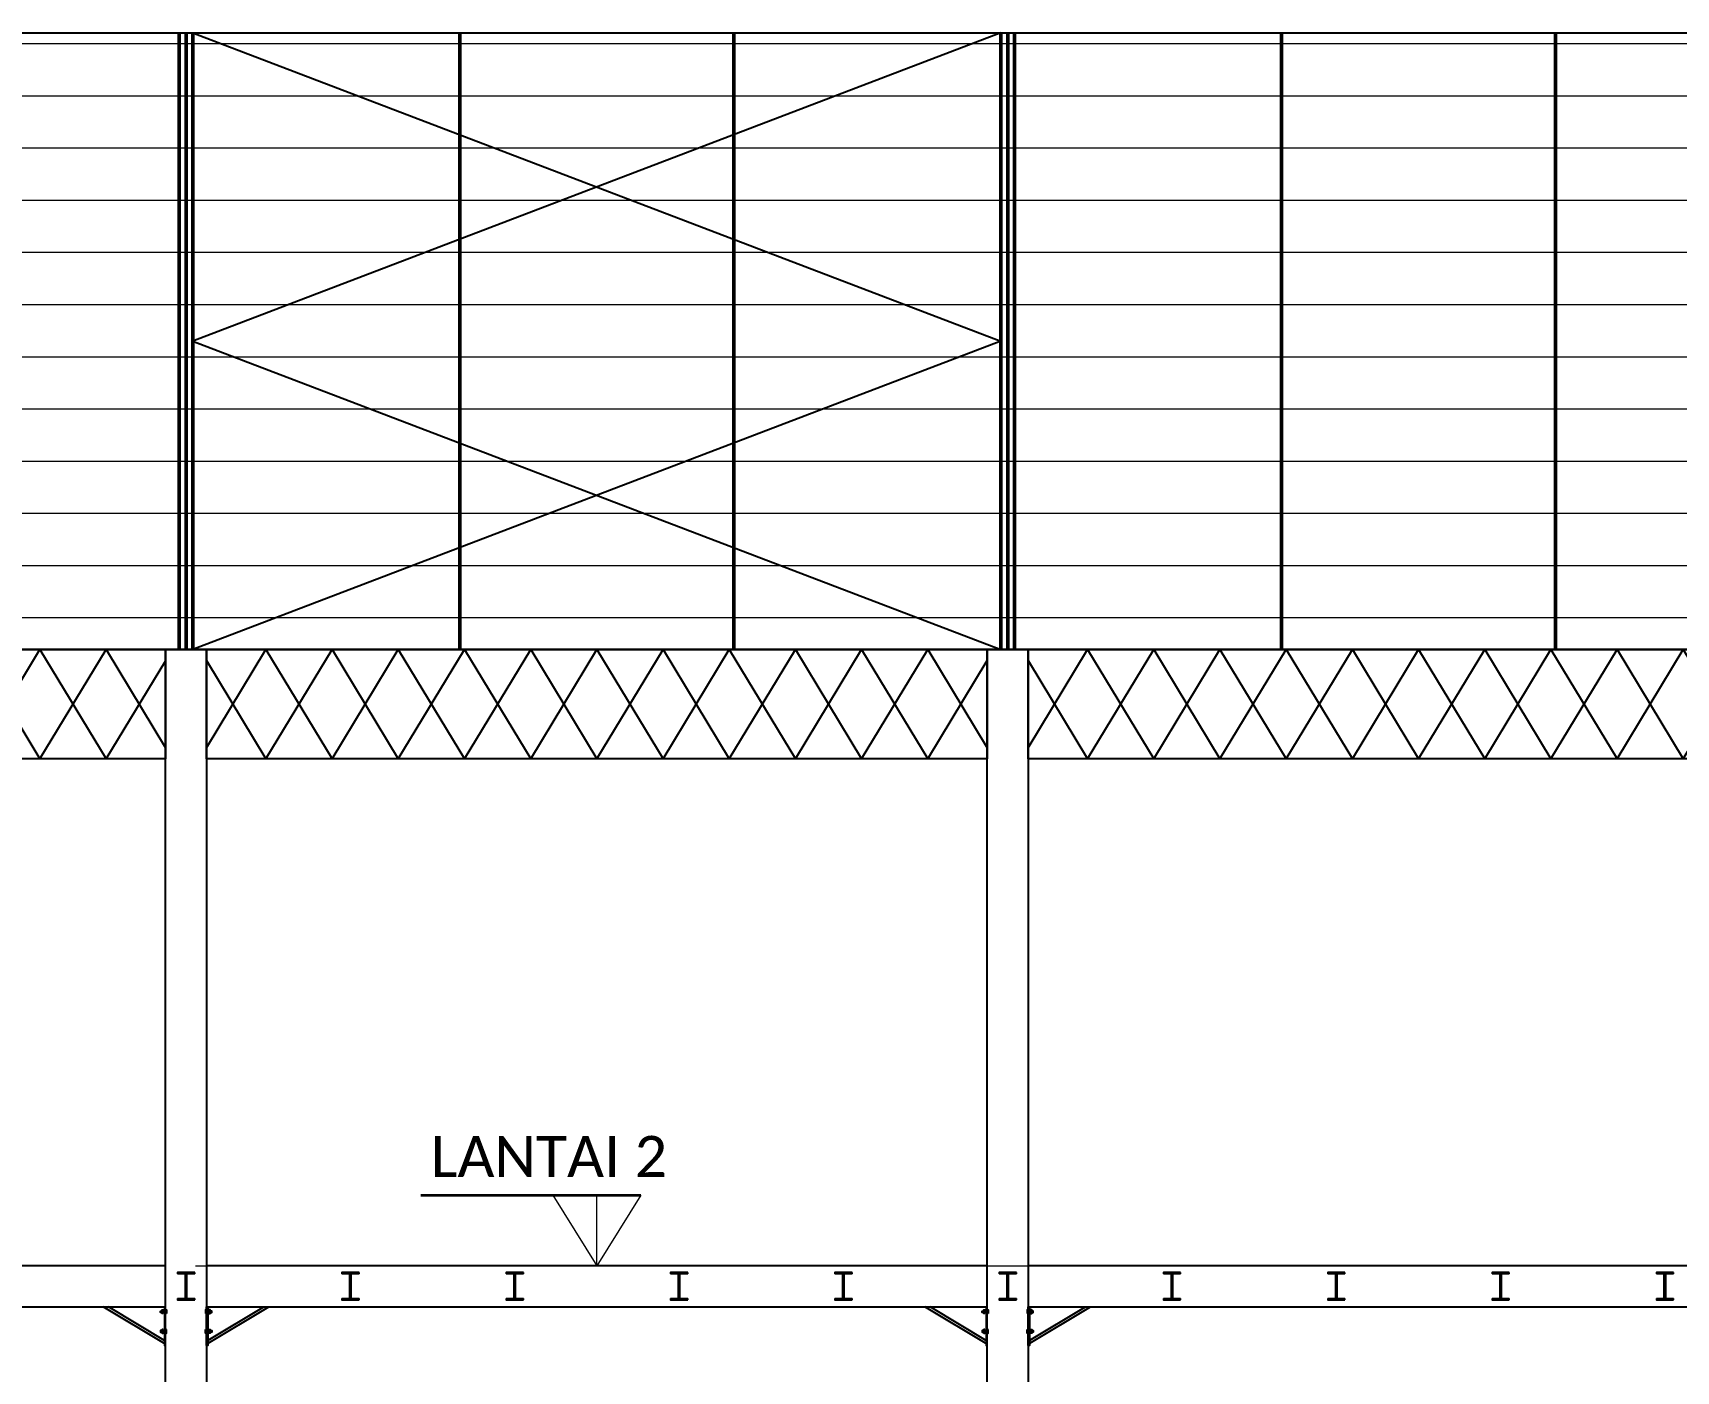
# Model space of a CAD drawing. Header units: millimetres. Extents: x 2175 to 3376, y 1504 to 1740.
# Drawn here: x 3257.63 to 3269.63, y 1617.56 to 1627.33 of the extents above; entities that cross this region are included whole.
import ezdxf

# ---------------------------------------------------------------- set-up
doc = ezdxf.new("R2010")
doc.units = ezdxf.units.MM
doc.linetypes.add('DASHDOT2', pattern=[12.7, 6.35, -3.175, 0, -3.175])
doc.linetypes.add('DASHED', pattern=[19.05, 12.7, -6.35])
for name, color, linetype in [('Atap', 3, 'Continuous'), ('GR', 7, 'Continuous'), ('HELP', 251, 'Continuous'), ('KOP TEKS', 1, 'Continuous'), ('SUNGAI', 150, 'Continuous'), ('TEXT', 7, 'Continuous'), ('WF 150', 5, 'Continuous')]:
    doc.layers.add(name, color=color, linetype=linetype)
doc.layers.add('Garis Dim', color=131, linetype='DASHED', lineweight=9)
doc.layers.add('HAT', color=8, linetype='Continuous', lineweight=9)
doc.styles.get("Standard").update_dxf_attribs({"font": 'arial.ttf'})

# ---------------------------------------------------------------- blocks, each defined once
blk = doc.blocks.new('BLK150')
at = {"layer": 'KOP TEKS', "color": 232}
for p, q in [((12566.28, -658.52), (12566.155, -658.52)), ((12566.212, -658.7), (12566.212, -658.52)), ((12566.222, -658.7), (12566.222, -658.52)), ((12566.28, -658.52), (12566.28, -658.51)), ((12566.222, -658.61), (12566.212, -658.61)), ((12566.155, -658.7), (12566.28, -658.7)), ((12566.28, -658.71), (12566.28, -658.7))]:
    blk.add_line(p, q, dxfattribs=at)
for points in [[(12566.28, -658.51), (12566.155, -658.51), (12566.155, -658.52)], [(12566.155, -658.7), (12566.155, -658.71), (12566.28, -658.71)]]:
    blk.add_lwpolyline(points, dxfattribs=at)

msp = doc.modelspace()

# ---------------------------------------------------------------- hatches: boundary and pattern name
at = {"layer": 'HAT', "lineweight": 0, "ltscale": 0.3, "true_color": 0x939598}
h = msp.add_hatch(dxfattribs=at)
h.set_pattern_fill('LINE', color=252, scale=0.12)
h.set_pattern_definition([(0, (-9457.1528, 2275.71535), (0, 0.381), [])])
h.paths.add_polyline_path([(3245.748, 1627.331), (3367.748, 1627.331), (3367.748, 1622.831), (3245.748, 1622.831)])

# ---------------------------------------------------------------- linework, layer by layer
at = {"color": 1, "lineweight": 50}
for p, q in [((3258.748, 1627.331), (3258.748, 1622.831)), ((3260.748, 1627.331), (3260.748, 1622.831)), ((3262.748, 1627.331), (3262.748, 1622.831)), ((3264.748, 1627.331), (3264.748, 1622.831)), ((3266.748, 1627.331), (3266.748, 1622.831)), ((3268.748, 1627.331), (3268.748, 1622.831))]:
    msp.add_line(p, q, dxfattribs=at)
for points in [[(3252.897, 1622.75), (3253.331, 1622.031), (3253.815, 1622.831), (3254.298, 1622.031), (3254.781, 1622.831), (3255.265, 1622.031), (3255.748, 1622.831), (3256.231, 1622.031), (3256.715, 1622.831), (3257.198, 1622.031), (3257.681, 1622.831), (3258.165, 1622.031), (3258.599, 1622.75)], [(3252.897, 1622.113), (3253.331, 1622.831), (3253.815, 1622.031), (3254.298, 1622.831), (3254.781, 1622.031), (3255.265, 1622.831), (3255.748, 1622.031), (3256.231, 1622.831), (3256.715, 1622.031), (3257.198, 1622.831), (3257.681, 1622.031), (3258.165, 1622.831), (3258.598, 1622.113)], [(3252.897, 1622.75), (3253.331, 1622.031), (3253.815, 1622.831), (3254.298, 1622.031), (3254.781, 1622.831), (3255.265, 1622.031), (3255.748, 1622.831), (3256.231, 1622.031), (3256.715, 1622.831), (3257.198, 1622.031), (3257.681, 1622.831), (3258.165, 1622.031), (3258.599, 1622.75)], [(3252.897, 1622.113), (3253.331, 1622.831), (3253.815, 1622.031), (3254.298, 1622.831), (3254.781, 1622.031), (3255.265, 1622.831), (3255.748, 1622.031), (3256.231, 1622.831), (3256.715, 1622.031), (3257.198, 1622.831), (3257.681, 1622.031), (3258.165, 1622.831), (3258.598, 1622.113)], [(3258.897, 1622.75), (3259.331, 1622.031), (3259.815, 1622.831), (3260.298, 1622.031), (3260.781, 1622.831), (3261.265, 1622.031), (3261.748, 1622.831), (3262.231, 1622.031), (3262.715, 1622.831), (3263.198, 1622.031), (3263.681, 1622.831), (3264.165, 1622.031), (3264.599, 1622.75)], [(3258.897, 1622.113), (3259.331, 1622.831), (3259.815, 1622.031), (3260.298, 1622.831), (3260.781, 1622.031), (3261.265, 1622.831), (3261.748, 1622.031), (3262.231, 1622.831), (3262.715, 1622.031), (3263.198, 1622.831), (3263.681, 1622.031), (3264.165, 1622.831), (3264.598, 1622.113)], [(3258.897, 1622.75), (3259.331, 1622.031), (3259.815, 1622.831), (3260.298, 1622.031), (3260.781, 1622.831), (3261.265, 1622.031), (3261.748, 1622.831), (3262.231, 1622.031), (3262.715, 1622.831), (3263.198, 1622.031), (3263.681, 1622.831), (3264.165, 1622.031), (3264.599, 1622.75)], [(3258.897, 1622.113), (3259.331, 1622.831), (3259.815, 1622.031), (3260.298, 1622.831), (3260.781, 1622.031), (3261.265, 1622.831), (3261.748, 1622.031), (3262.231, 1622.831), (3262.715, 1622.031), (3263.198, 1622.831), (3263.681, 1622.031), (3264.165, 1622.831), (3264.598, 1622.113)], [(3264.897, 1622.75), (3265.331, 1622.031), (3265.815, 1622.831), (3266.298, 1622.031), (3266.781, 1622.831), (3267.265, 1622.031), (3267.748, 1622.831), (3268.231, 1622.031), (3268.715, 1622.831), (3269.198, 1622.031), (3269.681, 1622.831), (3270.165, 1622.031), (3270.599, 1622.75)], [(3264.897, 1622.113), (3265.331, 1622.831), (3265.815, 1622.031), (3266.298, 1622.831), (3266.781, 1622.031), (3267.265, 1622.831), (3267.748, 1622.031), (3268.231, 1622.831), (3268.715, 1622.031), (3269.198, 1622.831), (3269.681, 1622.031), (3270.165, 1622.831), (3270.598, 1622.113)], [(3264.897, 1622.75), (3265.331, 1622.031), (3265.815, 1622.831), (3266.298, 1622.031), (3266.781, 1622.831), (3267.265, 1622.031), (3267.748, 1622.831), (3268.231, 1622.031), (3268.715, 1622.831), (3269.198, 1622.031), (3269.681, 1622.831), (3270.165, 1622.031), (3270.599, 1622.75)], [(3264.897, 1622.113), (3265.331, 1622.831), (3265.815, 1622.031), (3266.298, 1622.831), (3266.781, 1622.031), (3267.265, 1622.831), (3267.748, 1622.031), (3268.231, 1622.831), (3268.715, 1622.031), (3269.198, 1622.831), (3269.681, 1622.031), (3270.165, 1622.831), (3270.598, 1622.113)]]:
    msp.add_lwpolyline(points)
at = {"layer": 'Atap'}
for points in [[(3258.798, 1627.331), (3264.698, 1625.081), (3258.798, 1622.831)], [(3264.698, 1627.331), (3258.798, 1625.081), (3264.698, 1622.831)]]:
    msp.add_lwpolyline(points, dxfattribs=at)
at = {"layer": 'Garis Dim', "linetype": 'DASHDOT2', "ltscale": 0.1}
for p, q in [((3243.748, 1627.331), (3372.748, 1627.331)), ((3243.748, 1622.831), (3372.748, 1622.831)), ((3243.748, 1618.331), (3372.748, 1618.331))]:
    msp.add_line(p, q, dxfattribs=at)
at = {"layer": 'GR'}
for points in [[(3245.748, 1627.331), (3367.748, 1627.331), (3367.748, 1622.831), (3245.748, 1622.831)], [(3258.598, 1618.331), (3252.898, 1618.331), (3252.898, 1618.031), (3258.598, 1618.031)], [(3264.598, 1618.331), (3258.898, 1618.331), (3258.898, 1618.031), (3264.598, 1618.031)], [(3270.598, 1618.331), (3264.898, 1618.331), (3264.898, 1618.031), (3270.598, 1618.031)]]:
    msp.add_lwpolyline(points, close=True, dxfattribs=at)
at = {"layer": 'HELP'}
for points in [[(3252.897, 1622.831), (3258.598, 1622.831), (3258.598, 1622.031), (3252.897, 1622.031)], [(3252.897, 1622.831), (3258.598, 1622.831), (3258.598, 1622.031), (3252.897, 1622.031)], [(3258.897, 1622.831), (3264.598, 1622.831), (3264.598, 1622.031), (3258.897, 1622.031)], [(3258.897, 1622.831), (3264.598, 1622.831), (3264.598, 1622.031), (3258.897, 1622.031)], [(3264.897, 1622.831), (3270.598, 1622.831), (3270.598, 1622.031), (3264.897, 1622.031)], [(3264.897, 1622.831), (3270.598, 1622.831), (3270.598, 1622.031), (3264.897, 1622.031)]]:
    msp.add_lwpolyline(points, close=True, dxfattribs=at)
at = {"layer": 'KOP TEKS', "color": 0}
for points in [[(3258.606, 1617.991), (3258.561, 1617.991), (3258.561, 1618.001), (3258.606, 1618.001)], [(3258.581, 1617.983), (3258.573, 1617.983), (3258.573, 1618.01), (3258.581, 1618.01)], [(3258.606, 1617.983), (3258.598, 1617.983), (3258.598, 1618.01), (3258.606, 1618.01)], [(3258.889, 1617.991), (3258.935, 1617.991), (3258.935, 1618.001), (3258.889, 1618.001)], [(3258.89, 1617.983), (3258.898, 1617.983), (3258.898, 1618.01), (3258.89, 1618.01)], [(3258.915, 1617.983), (3258.923, 1617.983), (3258.923, 1618.01), (3258.915, 1618.01)], [(3264.606, 1617.991), (3264.561, 1617.991), (3264.561, 1618.001), (3264.606, 1618.001)], [(3264.581, 1617.983), (3264.573, 1617.983), (3264.573, 1618.01), (3264.581, 1618.01)], [(3264.606, 1617.983), (3264.598, 1617.983), (3264.598, 1618.01), (3264.606, 1618.01)], [(3264.889, 1617.991), (3264.935, 1617.991), (3264.935, 1618.001), (3264.889, 1618.001)], [(3264.89, 1617.983), (3264.898, 1617.983), (3264.898, 1618.01), (3264.89, 1618.01)], [(3264.915, 1617.983), (3264.923, 1617.983), (3264.923, 1618.01), (3264.915, 1618.01)], [(3258.606, 1617.858), (3258.561, 1617.858), (3258.561, 1617.847), (3258.606, 1617.847)], [(3258.581, 1617.865), (3258.573, 1617.865), (3258.573, 1617.839), (3258.581, 1617.839)], [(3258.606, 1617.865), (3258.598, 1617.865), (3258.598, 1617.839), (3258.606, 1617.839)], [(3258.889, 1617.858), (3258.935, 1617.858), (3258.935, 1617.847), (3258.889, 1617.847)], [(3258.89, 1617.865), (3258.898, 1617.865), (3258.898, 1617.839), (3258.89, 1617.839)], [(3258.915, 1617.865), (3258.923, 1617.865), (3258.923, 1617.839), (3258.915, 1617.839)], [(3264.606, 1617.858), (3264.561, 1617.858), (3264.561, 1617.847), (3264.606, 1617.847)], [(3264.581, 1617.865), (3264.573, 1617.865), (3264.573, 1617.839), (3264.581, 1617.839)], [(3264.606, 1617.865), (3264.598, 1617.865), (3264.598, 1617.839), (3264.606, 1617.839)], [(3264.889, 1617.858), (3264.935, 1617.858), (3264.935, 1617.847), (3264.889, 1617.847)], [(3264.89, 1617.865), (3264.898, 1617.865), (3264.898, 1617.839), (3264.89, 1617.839)], [(3264.915, 1617.865), (3264.923, 1617.865), (3264.923, 1617.839), (3264.915, 1617.839)]]:
    msp.add_lwpolyline(points, close=True, dxfattribs=at)
for p in [(3258.581, 1617.991), (3258.915, 1617.991), (3264.581, 1617.991), (3264.915, 1617.991), (3258.581, 1617.858), (3258.915, 1617.858), (3264.581, 1617.858), (3264.915, 1617.858)]:
    msp.add_point(p, dxfattribs=at)
at = {"layer": 'SUNGAI'}
for p, q in [((3258.598, 1617.758), (3258.142, 1618.031)), ((3258.598, 1617.781), (3258.181, 1618.031)), ((3258.898, 1617.781), (3259.315, 1618.031)), ((3258.898, 1617.758), (3259.353, 1618.031)), ((3264.598, 1617.758), (3264.142, 1618.031)), ((3264.598, 1617.781), (3264.181, 1618.031)), ((3264.898, 1617.781), (3265.315, 1618.031)), ((3264.898, 1617.758), (3265.353, 1618.031))]:
    msp.add_line(p, q, dxfattribs=at)
for points in [[(3258.598, 1622.831), (3258.898, 1622.831), (3258.898, 1614.831), (3258.598, 1614.831)], [(3264.598, 1622.831), (3264.898, 1622.831), (3264.898, 1614.831), (3264.598, 1614.831)], [(3258.598, 1618.031), (3258.59, 1618.031), (3258.59, 1617.75), (3258.598, 1617.75)], [(3258.898, 1618.031), (3258.906, 1618.031), (3258.906, 1617.75), (3258.898, 1617.75)], [(3264.598, 1618.031), (3264.59, 1618.031), (3264.59, 1617.75), (3264.598, 1617.75)], [(3264.898, 1618.031), (3264.906, 1618.031), (3264.906, 1617.75), (3264.898, 1617.75)]]:
    msp.add_lwpolyline(points, close=True, dxfattribs=at)
at = {"layer": 'TEXT', "lineweight": 35}
msp.add_line((3260.462, 1618.846), (3262.069, 1618.846), dxfattribs=at)
at = {"layer": 'TEXT', "lineweight": 5}
for p in [(3261.427, 1618.846), (3262.069, 1618.846)]:
    msp.add_line(p, (3261.748, 1618.331), dxfattribs=at)
at = {"layer": 'TEXT', "color": 253, "lineweight": 5}
msp.add_line((3261.748, 1618.331), (3261.748, 1618.846), dxfattribs=at)
at = {"layer": 'WF 150', "color": 0, "lineweight": 50}
for p, q in [((3258.698, 1627.331), (3258.698, 1622.831)), ((3258.798, 1627.331), (3258.798, 1622.831)), ((3264.698, 1627.331), (3264.698, 1622.831)), ((3264.798, 1627.331), (3264.798, 1622.831))]:
    msp.add_line(p, q, dxfattribs=at)

# ---------------------------------------------------------------- block references
at = {"layer": 'GR'}
for p in [(-9307.469, 2276.792), (-9306.269, 2276.792), (-9305.069, 2276.792), (-9303.869, 2276.792), (-9302.669, 2276.792), (-9301.469, 2276.792), (-9300.269, 2276.792), (-9299.069, 2276.792), (-9297.869, 2276.792), (-9296.669, 2276.792)]:
    msp.add_blockref('BLK150', p, dxfattribs=at)

# ---------------------------------------------------------------- texts
at = {"layer": 'TEXT', "insert": (3263.068, 1619.279), "char_height": 0.3, "width": 3.34191, "attachment_point": 3}
msp.add_mtext('\\pxqc;{\\fCalibri Light|b0|i0|c0|p34;LANTAI 2}', dxfattribs=at)

doc.saveas('drawing.dxf')
